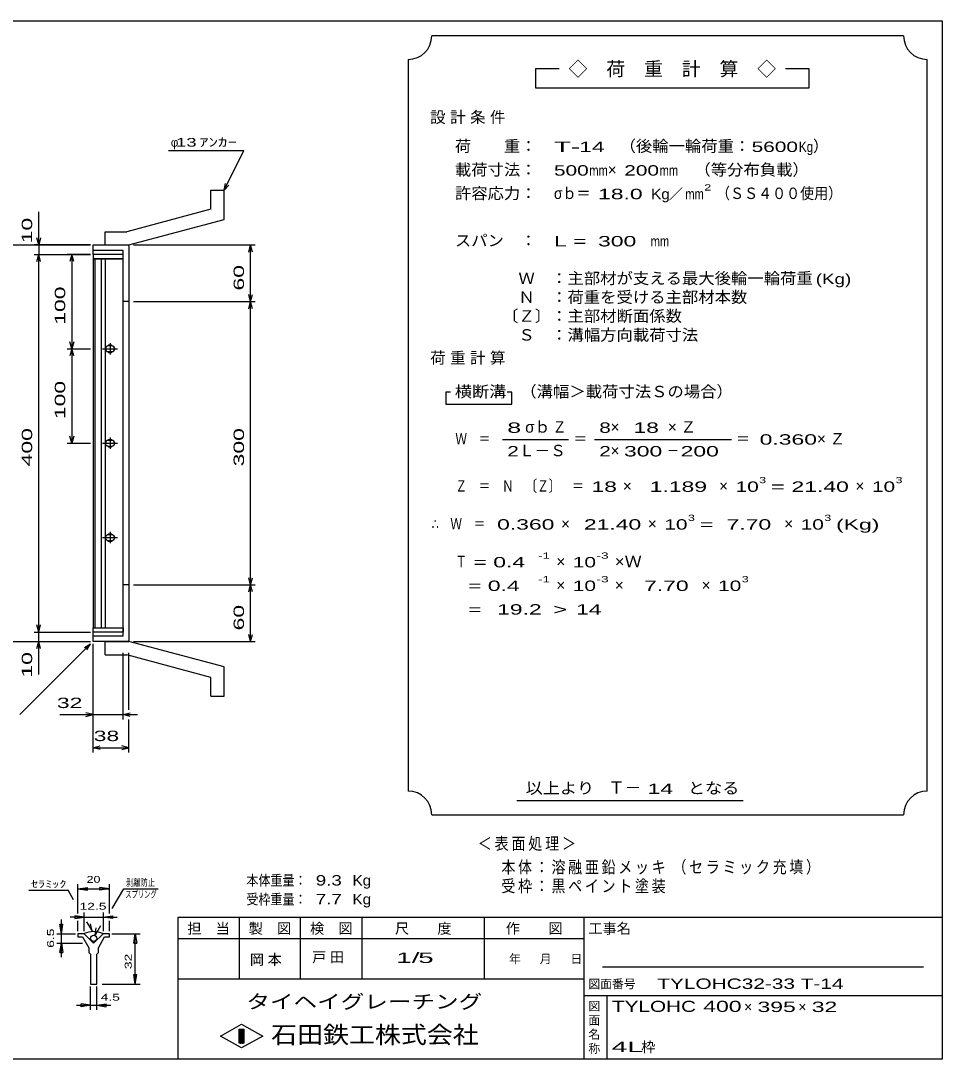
# Model space of a CAD drawing. Units: millimetres, scale not verified. Extents: x -910 to 862, y -642 to 530.
# Drawn here: x -115 to 862, y -570 to 530 of the extents above; entities that cross this region are included whole.
import ezdxf
from ezdxf.enums import TextEntityAlignment as Align

# ---------------------------------------------------------------- set-up
doc = ezdxf.new("R2010")
doc.units = ezdxf.units.MM
doc.header["$LTSCALE"] = 5
for name, color, linetype, lineweight in [('0_2', 150, 'Continuous', 25), ('16', 3, 'Continuous', 25), ('19', 6, 'Continuous', 25), ('22', 4, 'Continuous', 25), ('32', 4, 'Continuous', 25)]:
    doc.layers.add(name, color=color, linetype=linetype, lineweight=lineweight)
doc.styles.add('ベクトル', font='')
doc.styles.get('ベクトル').set_extended_font_data('ベクトル')

msp = doc.modelspace()

# ---------------------------------------------------------------- linework, layer by layer
at = {"layer": '0_2'}
for p, q in [((-868, 529.5), (862, 529.5)), ((862, 529.5), (862, -570.5)), ((862, -420.5), (52, -420.5)), ((52, -420.5), (52, -570.5)), ((117, -420.5), (117, -485.5)), ((182, -485.5), (182, -420.5)), ((247, -420.5), (247, -485.5)), ((377, -485.5), (377, -420.5)), ((482, -420.5), (482, -570.5)), ((482, -443), (52, -443)), ((842, -473), (502, -473)), ((52, -485.5), (482, -485.5)), ((482, -503), (862, -503)), ((507, -570.5), (507, -503)), ((97, -546), (119.5, -533.5)), ((117, -538.5), (122, -538.5)), ((117, -553.5), (117, -538.5)), ((117, -538.5), (118, -538.5)), ((118, -538.5), (118, -553.5)), ((119, -553.5), (119, -538.5)), ((119, -538.5), (120, -538.5)), ((119.5, -533.5), (142, -546)), ((120, -538.5), (120, -553.5)), ((121, -553.5), (121, -538.5)), ((121, -538.5), (122, -538.5)), ((122, -538.5), (122, -553.5)), ((122, -538.5), (122, -553.5)), ((119.5, -558.5), (97, -546)), ((142, -546), (119.5, -558.5)), ((122, -553.5), (117, -553.5)), ((118, -553.5), (119, -553.5)), ((120, -553.5), (121, -553.5)), ((862, -570.5), (-868, -570.5))]:
    msp.add_line(p, q, dxfattribs=at)
at = {"layer": '16'}
for p, q in [((-6, 282), (-38, 282)), ((-38, 282), (-38, 277.5)), ((-38, 277.5), (-6, 277.5)), ((-38, 277.5), (-38, -113.5)), ((-6, 277.5), (-38, 277.5)), ((-36, 277.5), (-36, -113.5)), ((-29, -113.5), (-29, 277.5)), ((-25, 277.5), (-25, -113.5)), ((-6, 277.5), (-6, 282)), ((-6, -113.5), (-6, 277.5)), ((-20, 188), (-20, 176)), ((-28, 182), (-12, 182)), ((-18, 185), (-22, 185)), ((-22, 179), (-18, 179)), ((-20, 88), (-20, 76)), ((-28, 82), (-12, 82)), ((-18, 85), (-22, 85)), ((-22, 79), (-18, 79)), ((-28, -18), (-12, -18)), ((-18, -15), (-22, -15)), ((-22, -21), (-18, -21)), ((-20, -12), (-20, -24)), ((-38, -113.5), (-6, -113.5)), ((-38, -118), (-38, -113.5)), ((-38, -113.5), (-6, -113.5)), ((-6, -118), (-38, -118)), ((-6, -113.5), (-6, -118))]:
    msp.add_line(p, q, dxfattribs=at)
for centre, radius, start, end in [((-22, 182), 3, 90, 270), ((-20, 182), 4, 46.6, 133.4), ((-20, 182), 4, 226.6, 313.4), ((-18, 182), 3, 270, 90), ((-22, 82), 3, 90, 270), ((-20, 82), 4, 46.6, 133.4), ((-20, 82), 4, 226.6, 313.4), ((-18, 82), 3, 270, 90), ((-22, -18), 3, 90, 270), ((-20, -18), 4, 46.6, 133.4), ((-20, -18), 4, 226.6, 313.4), ((-18, -18), 3, 270, 90)]:
    msp.add_arc(centre, radius, start, end, dxfattribs=at)
at = {"layer": '19'}
for p, q in [((87, 350), (101, 350)), ((87, 330), (87, 350)), ((101, 319), (101, 350)), ((87, 330), (-2, 306)), ((0, 292), (101, 319)), ((-25, 306), (-2, 306)), ((-25, 292), (-25, 306)), ((-38, 282), (-38, 292)), ((-38, 292), (-1, 292)), ((-6, 286), (-38, 286)), ((-25, 292), (0, 292)), ((-6, -122), (-6, 286)), ((-1, 292), (0, 291)), ((0, 291), (0, -127)), ((0, 232), (-6, 232)), ((0, -68), (-6, -68)), ((-38, -128), (-38, -118)), ((-38, -122), (-6, -122)), ((-1, -128), (-38, -128)), ((-25, -128), (0, -128)), ((-25, -142), (-25, -128)), ((0, -127), (-1, -128)), ((101, -155), (0, -128)), ((-25, -142), (-2, -142)), ((87, -166), (-2, -142)), ((101, -186), (101, -155)), ((87, -186), (87, -166)), ((87, -186), (101, -186))]:
    msp.add_line(p, q, dxfattribs=at)
at = {"layer": '22'}
for p, q in [((821, 513.5), (321, 513.5)), ((296, 488.5), (296, -286.5)), ((846, -286.5), (846, 488.5)), ((456, 478.5), (431, 478.5)), ((431, 478.5), (431, 458.5)), ((721, 478.5), (696, 478.5)), ((721, 458.5), (721, 478.5)), ((431, 458.5), (721, 458.5)), ((42, 392), (122, 392)), ((101, 350), (122, 392)), ((101, 350), (102.5, 357.3)), ((101, 350), (106, 355.5)), ((-95.5, 292), (-95.5, 327)), ((-95.5, 292), (-97.5, 299.5)), ((-93.5, 299.5), (-95.5, 292)), ((-135.5, 292), (-40.5, 292)), ((-40.5, 292), (-100.5, 292)), ((-95.5, 292), (-95.5, 282)), ((5, 292), (134, 292)), ((127, 284.5), (129, 292)), ((131, 284.5), (129, 292)), ((129, 232), (129, 292)), ((-100.5, 282), (-40.5, 282)), ((-97.5, 274.5), (-95.5, 282)), ((-93.5, 274.5), (-95.5, 282)), ((-95.5, -118), (-95.5, 282)), ((-40.5, 282), (-65.5, 282)), ((-60.5, 282), (-62.5, 274.5)), ((-58.5, 274.5), (-60.5, 282)), ((-60.5, 282), (-60.5, 182)), ((5, 232), (134, 232)), ((129, 232), (127, 239.5)), ((127, 224.5), (129, 232)), ((129, 232), (131, 239.5)), ((131, 224.5), (129, 232)), ((129, -68), (129, 232)), ((-60.5, 182), (-62.5, 189.5)), ((-58.5, 189.5), (-60.5, 182)), ((-65.5, 182), (-40.5, 182)), ((-60.5, 182), (-62.5, 174.5)), ((-58.5, 174.5), (-60.5, 182)), ((-60.5, 182), (-60.5, 82)), ((341, 136), (336, 136)), ((336, 136), (336, 123.5)), ((406, 136), (401, 136)), ((406, 123.5), (406, 136)), ((336, 123.5), (406, 123.5)), ((-60.5, 82), (-62.5, 89.5)), ((-58.5, 89.5), (-60.5, 82)), ((-65.5, 82), (-40.5, 82)), ((396, 86), (466, 86)), ((493.5, 86), (638.5, 86)), ((129, -68), (127, -60.5)), ((129, -68), (131, -60.5)), ((5, -68), (134, -68)), ((127, -75.5), (129, -68)), ((131, -75.5), (129, -68)), ((129, -128), (129, -68)), ((-100.5, -118), (-40.5, -118)), ((-95.5, -118), (-97.5, -110.5)), ((-95.5, -118), (-93.5, -110.5)), ((-95.5, -128), (-95.5, -118)), ((129, -128), (127, -120.5)), ((129, -128), (131, -120.5)), ((-135.5, -128), (-40.5, -128)), ((-115.5, -205.5), (-40.5, -130.5)), ((-100.5, -128), (-40.5, -128)), ((-97.5, -135.5), (-95.5, -128)), ((-93.5, -135.5), (-95.5, -128)), ((-95.5, -163), (-95.5, -128)), ((-47, -134.5), (-40.5, -130.5)), ((-44.5, -137), (-40.5, -130.5)), ((-38, -210.5), (-38, -130.5)), ((-38, -245.5), (-38, -130.5)), ((5, -128), (134, -128)), ((-6, -210.5), (-6, -140)), ((0, -200.5), (0, -140)), ((-73, -205.5), (-38, -205.5)), ((-38, -205.5), (-45.5, -203.5)), ((-45.5, -207.5), (-38, -205.5)), ((-38, -205.5), (-6, -205.5)), ((-6, -205.5), (1.5, -203.5)), ((1.5, -207.5), (-6, -205.5)), ((-6, -205.5), (9, -205.5)), ((0, -245.5), (0, -210.5)), ((-38, -240.5), (-30.5, -238.5)), ((-30.5, -242.5), (-38, -240.5)), ((-38, -240.5), (0, -240.5)), ((0, -240.5), (-7.5, -238.5)), ((-7.5, -242.5), (0, -240.5)), ((411, -296.5), (651, -296.5)), ((321, -311.5), (821, -311.5))]:
    msp.add_line(p, q, dxfattribs=at)
for centre, start, end in [((296, 513.5), 270, 0), ((846, 513.5), 180, 270), ((296, -311.5), 0, 90), ((846, -311.5), 90, 180)]:
    msp.add_arc(centre, 25, start, end, dxfattribs=at)
at = {"layer": '32'}
for p, q in [((-54, -416), (-54, -385)), ((-20.667, -416), (-20.667, -385)), ((-106.167, -391.5), (-64.5, -391.5)), ((-58.667, -401.5), (-64.5, -391.5)), ((-54, -390), (-44, -388.5)), ((-54, -390), (-44, -391.5)), ((-54, -390), (-20.667, -390)), ((-44, -391.5), (-44, -388.5)), ((-20.667, -390), (-30.667, -388.5)), ((-30.667, -391.5), (-30.667, -388.5)), ((-20.667, -390), (-30.667, -391.5)), ((-17.665, -410.833), (-5.498, -389.833)), ((-5.498, -389.833), (31.168, -389.833)), ((-47.333, -435), (-47.333, -415)), ((-27.333, -415), (-27.333, -435)), ((-71.5, -437.5), (-73, -427.5)), ((-73, -427.5), (-70, -427.5)), ((-71.5, -437.5), (-71.5, -422.5)), ((-71.5, -437.5), (-70, -427.5)), ((-47.333, -420), (-62.333, -420)), ((-47.333, -420), (-57.333, -418.5)), ((-57.333, -418.5), (-57.333, -421.5)), ((-57.333, -421.5), (-47.333, -420)), ((-54, -435), (-54, -424)), ((-47.333, -420), (-27.333, -420)), ((-44.833, -425), (-39, -435)), ((-39, -435), (-40.833, -427.167)), ((-27.333, -420), (-17.333, -418.5)), ((-17.333, -421.5), (-27.333, -420)), ((-27.333, -420), (-12.333, -420)), ((-20.667, -435), (-20.667, -424)), ((-17.333, -418.5), (-17.333, -421.5)), ((-76.5, -437.5), (-56.5, -437.5)), ((-71.5, -447.5), (-71.5, -437.5)), ((-54, -437.5), (-54, -440.833)), ((-47.333, -437.5), (-54, -437.5)), ((-37.333, -447.5), (-47.333, -437.5)), ((-27.333, -437.5), (-37.333, -447.5)), ((-29.998, -429.167), (-35.665, -439.167)), ((-35.665, -439.167), (-34.498, -431.166)), ((-20.667, -437.5), (-27.333, -437.5)), ((-20.667, -440.833), (-20.667, -437.5)), ((-18.167, -437.5), (11.833, -437.5)), ((5.333, -447.5), (6.833, -437.5)), ((6.833, -437.5), (8.333, -447.5)), ((6.833, -490.833), (6.833, -437.5)), ((-76.5, -447.5), (-49, -447.5)), ((-73, -457.5), (-71.5, -447.5)), ((-71.5, -447.5), (-70, -457.5)), ((-71.5, -462.5), (-71.5, -447.5)), ((-54, -440.833), (-49, -440.833)), ((-49, -440.833), (-42.333, -452.5)), ((-32.333, -452.5), (-25.667, -440.833)), ((-25.667, -440.833), (-20.667, -440.833)), ((5.333, -447.5), (8.333, -447.5)), ((-73, -457.5), (-70, -457.5)), ((-42.333, -452.5), (-42.333, -457.5)), ((-42.333, -457.5), (-40.667, -459.167)), ((-40.667, -459.167), (-40.667, -490.833)), ((-34, -459.167), (-32.333, -457.5)), ((-34, -490.833), (-34, -459.167)), ((-32.333, -457.5), (-32.333, -452.5)), ((6.833, -490.833), (5.333, -480.833)), ((5.333, -480.833), (8.333, -480.833)), ((6.833, -490.833), (8.333, -480.833)), ((-40.667, -490.833), (-34, -490.833)), ((-40.667, -518.333), (-40.667, -493.333)), ((-34, -518.333), (-34, -493.333)), ((-28.167, -490.833), (11.833, -490.833)), ((-55.667, -513.333), (-40.667, -513.333)), ((-40.667, -513.333), (-50.667, -511.834)), ((-50.667, -514.833), (-50.667, -511.834)), ((-40.667, -513.333), (-50.667, -514.833)), ((-40.667, -513.333), (-34, -513.333)), ((-34, -513.333), (-24, -511.834)), ((-34, -513.333), (-24, -514.833)), ((-34, -513.333), (-19, -513.333)), ((-24, -514.833), (-24, -511.834))]:
    msp.add_line(p, q, dxfattribs=at)
msp.add_circle((-37.333, -442.5), 3.333, dxfattribs=at)
msp.add_arc((-37.502, -460.339), 25, 66, 113, dxfattribs=at)

# ---------------------------------------------------------------- texts
at = {"layer": '0_2', "style": 'ベクトル'}
for s, height, p in [('担\u3000当', 11, (62, -432)), ('製\u3000図', 11, (127, -432)), ('検\u3000図', 11, (192, -432)), ('尺\u3000\u3000度', 11, (282, -432)), ('作\u3000\u3000図', 11, (399.5, -432)), ('工事名', 11, (487, -432)), ('年', 9.164, (403, -464.25)), ('月', 9.164, (435.5, -464.25)), ('日', 9.164, (468, -464.25)), ('図面番号', 9.164, (487, -490.75)), ('図', 9.164, (487, -514.25)), ('面', 9.164, (487, -529.25)), ('名', 9.164, (487, -544.25)), ('称', 9.164, (487, -559.25))]:
    msp.add_text(s, height=height, dxfattribs=at).set_placement(p, align=Align.MIDDLE_LEFT)
at = {"layer": '0_2', "color": 222, "style": 'ベクトル'}
for s, height, width, p in [('タイヘイグレーチング', 14.66, 1.25, (124.5, -509.5)), ('石田鉄工株式会社', 18.33, 1.1, (150.75, -544.5))]:
    msp.add_text(s, height=height, dxfattribs=dict(at, width=width)).set_placement(p, align=Align.MIDDLE_LEFT)
at = {"layer": '22', "color": 2, "style": 'ベクトル'}
for s, height, p in [('◇\u3000荷\u3000重\u3000計\u3000算\u3000◇', 14.66, (466, 478.5)), ('φ', 9.164, (44.5, 400.75)), ('）', 12.1, (725, 396.75)), ('×', 12.1, (507.5, 371.75)), ('／', 11, (572.25, 346)), ('σｂ', 12.1, (420, 99.25)), ('×', 12.1, (510.5, 99.25)), ('Ｌ－Ｓ', 12.1, (413.5, 74.25)), ('×', 12.1, (510.5, 74.25)), ('×', 12.1, (523.5, 36.75)), ('×', 12.1, (625.5, 36.75)), ('×', 12.1, (770, 36.75)), ('×', 12.1, (458, -3.25)), ('×', 12.1, (550, -3.25)), ('×', 12.1, (694.5, -3.25)), ('×', 12.1, (453, -43.25)), ('×', 12.1, (453, -68.25)), ('×', 12.1, (515, -68.25)), ('×', 12.1, (607, -68.25)), ('Ｔ－', 12.83, (508, -282.75)), ('×', 11, (652, -515)), ('×', 11, (709.5, -515)), ('枠', 11, (543, -557.5))]:
    msp.add_text(s, height=height, dxfattribs=at).set_placement(p, align=Align.MIDDLE_LEFT)
for s, height, width, p in [(' 13 ', 9.164, 1.6, (44.5, 400.75)), ('ｱﾝｶｰ', 9.164, 1.6, (74.5, 400.75)), ('荷\u3000\u3000重：\u3000', 12.1, 1.05, (345.5, 396.75)), ('T-', 11, 2, (450.5, 396)), (' 14 ', 11, 1.65, (470.5, 396)), ('（後輪一輪荷重：', 12.1, 1.05, (520, 396.75)), ('5600', 11, 1.5, (660, 396)), ('Kg', 11, 0.85, (710, 396)), ('載荷寸法：\u3000', 12.1, 1.05, (345.5, 371.75)), ('500', 11, 1.5, (450.5, 371)), ('mm', 11, 0.8, (488, 371)), ('200', 11, 1.5, (525, 371)), ('mm', 11, 0.8, (562.5, 371)), ('\u3000（等分布負載）', 12.1, 1.05, (582, 371.75)), ('許容応力：\u3000', 12.1, 1.05, (345.5, 346.75)), ('σｂ＝', 12.1, 0.9, (450.5, 346.75)), ('2', 6.598, 1.5, (609.75, 353)), ('（ＳＳ４００使用）', 12.1, 0.9, (622.25, 346.75)), (' 18.0', 11, 1.65, (490.5, 346)), ('Kg', 11, 1.1, (553.5, 346)), ('mm', 11, 0.8, (589.75, 346)), ('スパン\u3000：\u3000', 12.1, 1.05, (345.5, 296.75)), ('L = ', 11, 1.65, (450.5, 296)), (' 300 ', 11, 1.65, (490.5, 296)), ('mm', 11, 0.8, (553, 296)), ('\u3000Ｗ\u3000：主部材が支える最大後輪一輪荷重', 12.1, 1.05, (395.5, 256.75)), ('(Kg)', 11, 1.35, (728, 256)), ('\u3000Ｎ\u3000：荷重を受ける主部材本数', 12.1, 1.05, (395.5, 236.75)), ('〔Ｚ〕：主部材断面係数', 12.1, 1.05, (395.5, 216.75)), ('\u3000Ｓ\u3000：溝幅方向載荷寸法', 12.1, 1.05, (395.5, 196.75)), ('横断溝', 12.1, 1.1, (345.5, 136.75)), ('\u3000（溝幅＞載荷寸法Ｓの場合）', 12.1, 1.05, (397.5, 136.75)), ('8', 11, 1.8, (401, 98.5)), ('Ｚ', 12.1, 0.9, (449, 99.25)), ('8', 11, 1.5, (498.5, 98.5)), (' 18 ', 11, 1.65, (528, 98.5)), ('Ｗ\u3000＝', 12.1, 0.75, (346, 86.75)), ('＝', 12.1, 0.9, (471, 86.75)), ('＝', 12.1, 0.9, (643.5, 86.75)), ('0.360', 11, 1.65, (668.5, 86)), ('2', 11, 1.5, (401, 73.5)), ('2', 11, 1.5, (498.5, 73.5)), (' 300 ', 11, 1.65, (518, 73.5)), (' 200 ', 11, 1.65, (578, 73.5)), ('－', 12.1, 0.75, (570.5, 74.25)), ('Ｚ\u3000＝\u3000Ｎ\u3000〔Ｚ〕\u3000＝', 12.1, 0.75, (346, 36.75)), ('3', 6.598, 1.5, (668, 43)), ('3', 6.598, 1.5, (812.5, 43)), (' 18 ', 11, 1.65, (483.5, 36)), ('  1.189', 11, 1.65, (538.5, 36)), ('10', 11, 1.5, (643, 36)), ('=', 11, 1.7, (680.5, 36)), (' 21.40', 11, 1.65, (695.5, 36)), ('10', 11, 1.5, (787.5, 36)), ('∴\u3000Ｗ\u3000＝', 12.1, 0.75, (321, -3.25)), (' 0.360', 11, 1.65, (383.5, -4)), (' 21.40', 11, 1.65, (475.5, -4)), ('10', 11, 1.5, (567.5, -4)), ('3', 6.598, 1.5, (592.5, 3)), ('  7.70', 11, 1.65, (620, -4)), ('10', 11, 1.5, (712, -4)), ('3', 6.598, 1.5, (737, 3)), ('(Kg)', 11, 1.65, (749.5, -4)), ('=', 11, 1.7, (605, -4)), ('Ｔ', 12.1, 0.75, (346, -43.25)), (' = 0.4', 11, 1.65, (358.5, -44)), ('-1', 6.598, 1.65, (433.5, -37)), ('10', 11, 1.5, (470.5, -44)), ('-3', 6.598, 1.65, (495.5, -37)), ('×Ｗ', 12.1, 1.1, (515, -43.25)), ('  = 0.4', 11, 1.65, (346, -69)), ('-1', 6.598, 1.65, (433.5, -62)), ('10', 11, 1.5, (470.5, -69)), ('-3', 6.598, 1.65, (495.5, -62)), ('  7.70', 11, 1.65, (532.5, -69)), ('10', 11, 1.5, (624.5, -69)), ('3', 6.598, 1.5, (649.5, -62)), ('  =', 11, 1.65, (346, -94)), (' 19.2', 11, 1.65, (383.5, -94)), ('>', 11, 1.7, (449.75, -94)), (' 14 ', 11, 1.65, (467.25, -94)), (' 32 ', 11, 1.65, (-83, -193)), (' 38 ', 11, 1.65, (-44, -228)), ('以上より\u3000', 12.1, 1.1, (420.5, -283.25)), (' 14 ', 11, 1.65, (543, -284)), ('となる', 12.1, 1.1, (592.5, -283.25)), ('本体重量：', 11, 0.85, (124.5, -381)), ('  9.3', 11, 1.35, (187, -381)), ('Kg', 11, 1.1, (237, -381)), ('受枠重量：', 11, 0.85, (124.5, -401)), ('  7.7', 11, 1.35, (187, -401)), ('Kg', 11, 1.1, (237, -401)), ('1/', 11, 2, (283.5, -463)), (' 5 ', 11, 2, (298.5, -463)), ('TYLOHC32-33 T-14', 11, 1.5, (560, -490.5)), ('TYLOHC', 11.73, 1.4, (512, -514.5)), (' 400 ', 11.73, 1.55, (602, -514.5)), (' 395 ', 11, 1.65, (659.5, -515)), (' 32 ', 11, 1.65, (717, -515)), ('4L', 11, 2.05, (511.5, -557.5))]:
    msp.add_text(s, height=height, dxfattribs=dict(at, width=width)).set_placement(p, align=Align.MIDDLE_LEFT)
at = {"layer": '22', "color": 2, "style": 'ベクトル', "width": 1.65}
for s, p in [(' 10 ', (-108, 287)), (' 60 ', (116.5, 237)), (' 100 ', (-73, 200.75)), (' 100 ', (-73, 100.75)), (' 400 ', (-108, 50.75)), (' 300 ', (116.5, 50.75)), (' 60 ', (116.5, -123)), (' 10 ', (-108, -173))]:
    msp.add_text(s, height=11, rotation=90, dxfattribs=at).set_placement(p, align=Align.MIDDLE_LEFT)
at = {"layer": '22', "color": 2, "attachment_point": 4, "style": 'ベクトル'}
for s, insert, char_height in [('\\T1.28;設計条件', (319.25, 426.75), 12.1), ('\\T1.28;荷重計算', (319.25, 171.75), 12.1), ('\\T1.42;×Ｚ', (571.25, 99.25), 12.1), ('\\T1.42;×Ｚ', (729.25, 86.75), 12.1), ('\\T1.2;\\W0.85;＜表面処理＞', (369.75, -342.75), 12.83), ('\\T1.19;\\W0.85;本体：溶融亜鉛メッキ', (394.75, -367.75), 12.83), ('\\T1.19;\\W0.85;（セラミック充填）', (576, -367.75), 12.83), ('\\T1.19;\\W0.85;受枠：黒ペイント塗装', (394.75, -387.75), 12.83), ('\\T1.25;岡本\u3000', (128.25, -465.5), 11), ('\\T1.25;戸田\u3000', (194.25, -463), 11)]:
    msp.add_mtext(s, dxfattribs=dict(at, insert=insert, char_height=char_height))
at = {"layer": '32', "color": 2, "style": 'ベクトル'}
for s, width, p in [('ｾﾗﾐｯｸ', 1.5, (-103.667, -385)), ('20', 1.35, (-44.833, -380)), ('剥離防止', 0.75, (-2.998, -383.333)), ('スプリング', 0.65, (-3.832, -395.833)), ('12.5', 1.5, (-52.333, -408.5)), (' 4.5 ', 1.5, (-34, -504.833))]:
    msp.add_text(s, height=7.331, dxfattribs=dict(at, width=width)).set_placement(p, align=Align.MIDDLE_LEFT)
at = {"layer": '32', "color": 2, "style": 'ベクトル', "width": 1.5}
for s, p in [('6.5', (-83, -452.5)), (' 32 ', (-0.667, -479.167))]:
    msp.add_text(s, height=7.331, rotation=90, dxfattribs=at).set_placement(p, align=Align.MIDDLE_LEFT)

doc.saveas('drawing.dxf')
